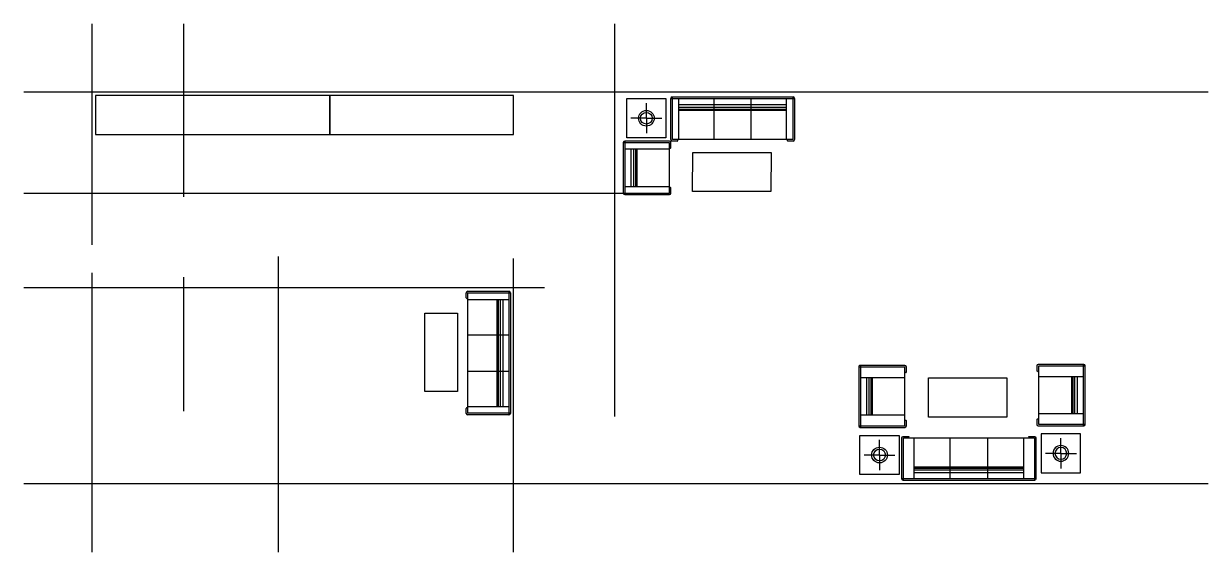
# Model space of a CAD drawing. Header units: millimetres. Extents: x -1871197 to -1180782, y 1281217 to 1543414.
# Drawn here: x -1271410 to -1253272, y 1394060 to 1402160 of the extents above; entities that cross this region are included whole.
import ezdxf

# ---------------------------------------------------------------- set-up
doc = ezdxf.new("R2010")
doc.units = ezdxf.units.MM
doc.header["$LTSCALE"] = 10
doc.layers.get('0').update_dxf_attribs({"linetype": 'CONTINUOUS'})
for name, color, linetype in [('DOTE', 1, 'CONTINUOUS'), ('W-STEEL_KEEL钢龙骨', 5, 'CONTINUOUS'), ('绘图', 7, 'CONTINUOUS')]:
    doc.layers.add(name, color=color, linetype=linetype)
doc.layers.add('文字标注', color=7, linetype='CONTINUOUS', lineweight=18)

# ---------------------------------------------------------------- blocks, each defined once
blk = doc.blocks.new('eetwetwerty')
at = {"layer": '绘图', "color": 5}
for p, q in [((645910, 923313), (645910, 922682)), ((647965, 923310), (645910, 923310)), ((647943, 923335), (645932, 923335)), ((645935, 923335), (645935, 922685)), ((646100, 923310), (646100, 922685)), ((646651, 923310), (646651, 922685)), ((647224, 922685), (647224, 923310)), ((647775, 922685), (647775, 923310)), ((647940, 922685), (647940, 923335)), ((647965, 922682), (647965, 923313)), ((647775, 923219), (646100, 923219)), ((647775, 923180), (646100, 923180)), ((647775, 923151), (646100, 923151)), ((647775, 923130), (646100, 923130)), ((645932, 922660), (646011, 922660)), ((645935, 922685), (647940, 922685)), ((646020, 922685), (646020, 922669)), ((647855, 922669), (647855, 922685)), ((647864, 922660), (647943, 922660))]:
    blk.add_line(p, q, dxfattribs=at)
for centre, radius, start, end in [((645932, 923313), 22, 90, 180), ((647943, 923313), 22, 0, 90), ((645932, 922682), 22, 180, 270), ((646011, 922669), 9, 270, 0), ((647864, 922669), 9, 180, 270), ((647943, 922682), 22, 270, 0)]:
    blk.add_arc(centre, radius, start, end, dxfattribs=at)
blk = doc.blocks.new('werwe')
at = {"color": 8, "ltscale": 2}
for q in [(602133, 919151), (601897, 918920), (602133, 918688), (602370, 918920)]:
    blk.add_line((602133, 918920), q, dxfattribs=at)
blk.add_lwpolyline([(601833, 918620), (601833, 919220), (602433, 919220), (602433, 918620)], close=True)
at = {"color": 8}
for radius in [120, 90]:
    blk.add_circle((602133, 918920), radius, dxfattribs=at)
blk = doc.blocks.new('vvcb')
at = {"layer": '绘图', "color": 5}
for p, q in [((648052, 922483), (648052, 922404)), ((648077, 922395), (648061, 922395)), ((648760, 922505), (648074, 922505)), ((648077, 922480), (648077, 921580)), ((648782, 922480), (648077, 922480)), ((648757, 921555), (648757, 922505)), ((648782, 921577), (648782, 922483)), ((648757, 922315), (648077, 922315)), ((648577, 921745), (648577, 922315)), ((648597, 921745), (648597, 922315)), ((648626, 921745), (648626, 922315)), ((648665, 921745), (648665, 922315)), ((648052, 921656), (648052, 921577)), ((648061, 921665), (648077, 921665)), ((648077, 921745), (648757, 921745)), ((648074, 921555), (648760, 921555)), ((648077, 921580), (648782, 921580))]:
    blk.add_line(p, q, dxfattribs=at)
for centre, radius, start, end in [((648074, 922483), 22, 90, 180), ((648061, 922404), 9, 180, 270), ((648760, 922483), 22, 0, 90), ((648061, 921656), 9, 90, 180), ((648074, 921577), 22, 180, 270), ((648760, 921577), 22, 270, 0)]:
    blk.add_arc(centre, radius, start, end, dxfattribs=at)
blk = doc.blocks.new('sf')
at = {"layer": '绘图', "color": 5}
for p, q in [((-25, 24), (-25, 103)), ((-16, 15), (0, 15)), ((-3, 125), (628, 125)), ((0, -1745), (0, 100)), ((0, 100), (650, 100)), ((0, 0), (625, 0)), ((445, 0), (445, -1645)), ((465, 0), (465, -1645)), ((494, 0), (494, -1645)), ((533, 0), (533, -1645)), ((625, 125), (625, -1770)), ((650, 103), (650, -1748)), ((0, -541), (625, -541)), ((625, -1104), (0, -1104)), ((-25, -1748), (-25, -1669)), ((0, -1660), (-16, -1660)), ((628, -1770), (-3, -1770)), ((625, -1645), (0, -1645)), ((650, -1745), (0, -1745))]:
    blk.add_line(p, q, dxfattribs=at)
for centre, radius, start, end in [((-3, 103), 22, 90, 180), ((-16, 24), 9, 180, 270), ((628, 103), 22, 0, 90), ((-16, -1669), 9, 90, 180), ((-3, -1748), 22, 180, 270), ((628, -1748), 22, 270, 0)]:
    blk.add_arc(centre, radius, start, end, dxfattribs=at)
blk = doc.blocks.new('XSF')
at = {"layer": '绘图', "color": 5}
for p, q in [((-705, 388), (-705, -388)), ((0, 385), (-705, 385)), ((3, 410), (-683, 410)), ((-680, 410), (-680, -410)), ((0, -385), (0, 385)), ((25, 309), (25, 388)), ((0, 285), (-680, 285)), ((-588, 285), (-588, -285)), ((-549, 285), (-549, -285)), ((-520, 285), (-520, -285)), ((-500, 285), (-500, -285)), ((16, 300), (0, 300)), ((-680, -285), (0, -285)), ((0, -300), (16, -300)), ((25, -388), (25, -309)), ((-705, -385), (0, -385)), ((-683, -410), (3, -410))]:
    blk.add_line(p, q, dxfattribs=at)
for centre, radius, start, end in [((-683, 388), 22, 90, 180), ((3, 388), 22, 0, 90), ((16, 309), 9, 270, 0), ((16, -309), 9, 0, 90), ((-683, -388), 22, 180, 270), ((3, -388), 22, 270, 0)]:
    blk.add_arc(centre, radius, start, end, dxfattribs=at)

msp = doc.modelspace()

# ---------------------------------------------------------------- linework, layer by layer
for points in [[(-1261166.7, 1400187.9), (-1259966.7, 1400187.9), (-1259971.4, 1399588), (-1261171.4, 1399588)], [(-1264766.4, 1397724), (-1264766.4, 1396524), (-1265266.4, 1396524), (-1265266.4, 1397724)], [(-1257554.5, 1396732.2), (-1256354.5, 1396732.2), (-1256354.5, 1396132.2), (-1257554.5, 1396132.2)]]:
    msp.add_lwpolyline(points, close=True)
at = {"layer": 'DOTE'}
for p, q in [((-1270360.4, 1398772.1), (-1270360.4, 1402160.5)), ((-1268960.8, 1399509.2), (-1268960.8, 1402160.5)), ((-1262360.9, 1396139.3), (-1262360.9, 1402160.5)), ((-1253271.7, 1401110.5), (-1271410.4, 1401110.5)), ((-1262045.1, 1399560.2), (-1271410.4, 1399560.2)), ((-1267510.8, 1394060.5), (-1267510.8, 1398594.3)), ((-1263910.3, 1394060.5), (-1263910.3, 1398563.4)), ((-1270360.4, 1394060.5), (-1270360.4, 1398344.6)), ((-1268960.8, 1396224.6), (-1268960.8, 1398274.6)), ((-1263436, 1398110.5), (-1271410.4, 1398110.5)), ((-1253271.7, 1395110.5), (-1271410.4, 1395110.5))]:
    msp.add_line(p, q, dxfattribs=at)
at = {"layer": 'W-STEEL_KEEL钢龙骨'}
for points in [[(-1270310.4, 1400460.5), (-1266722.8, 1400460.5), (-1266722.8, 1401060.5), (-1270310.4, 1401060.5)], [(-1266722.8, 1401060.5), (-1266722.8, 1400460.5), (-1263910.9, 1400460.5), (-1263910.9, 1401060.5)]]:
    msp.add_lwpolyline(points, close=True, dxfattribs=at)

# ---------------------------------------------------------------- block references
at = {"rotation": 180}
for name, p in [('werwe', (-659743.1, 2319631.9)), ('vvcb', (-609842.8, 2318479.9)), ('werwe', (-656172.8, 2314471.5))]:
    msp.add_blockref(name, p, dxfattribs=at)
at = {"xscale": -1, "rotation": 180}
for name, p in [('vvcb', (-1903944.9, 2318498.5)), ('eetwetwerty', (-1903875.3, 2318497.2)), ('werwe', (-1857662.3, 2314496.9))]:
    msp.add_blockref(name, p, dxfattribs=at)
at = {"layer": '文字标注', "rotation": 90}
msp.add_blockref('sf', (-1261378.2, 1400387.8), dxfattribs=at)
at = {"layer": '文字标注'}
for name, p in [('XSF', (-1261524.2, 1399950.6)), ('sf', (-1264608.7, 1397935.5))]:
    msp.add_blockref(name, p, dxfattribs=at)

doc.saveas('drawing.dxf')
